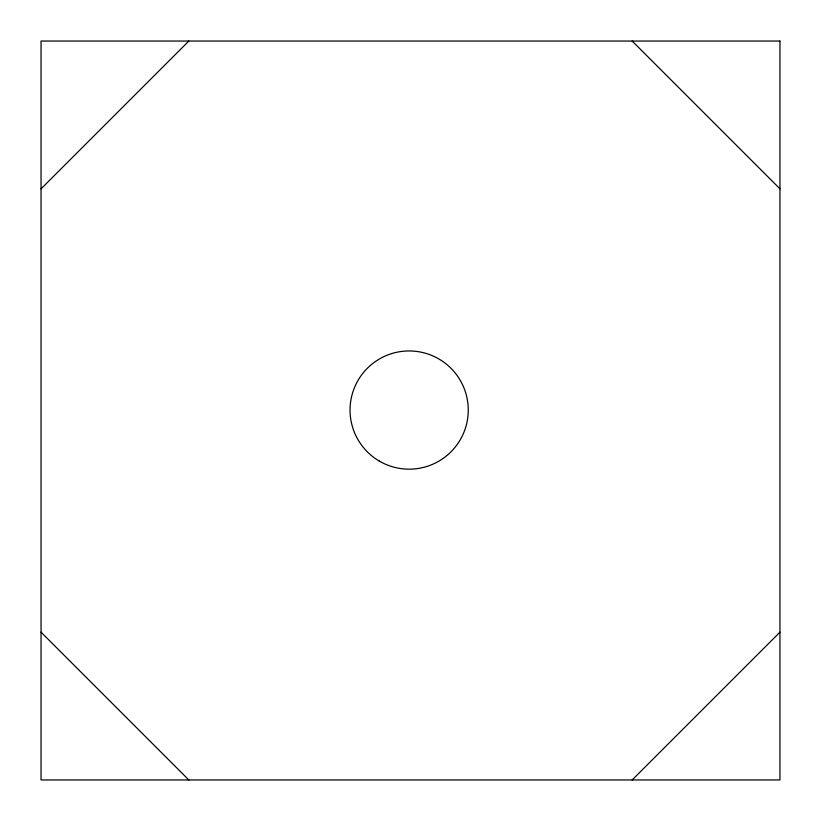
<?xml version="1.0" encoding="UTF-8"?>
<svg xmlns="http://www.w3.org/2000/svg" width="821" height="821" viewBox="0 0 821 821"><rect width="100%" height="100%" fill="white"/><g stroke="black" fill="none" stroke-linecap="round" stroke-linejoin="round"><path stroke-width="1.23" d="M41.05 188.83L188.83 41.05M632.17 779.95L779.95 632.17M632.17 41.05L779.95 188.83M41.05 632.17L188.83 779.95M779.95 41.05L41.05 41.05L41.05 779.95L779.95 779.95L779.95 41.05M379.025 460.92A59.112 59.112 0 0 0 468.257 410.736A59.112 59.112 0 0 0 380.174 358.541A59.112 59.112 0 0 0 379.025 460.92"/></g></svg>
